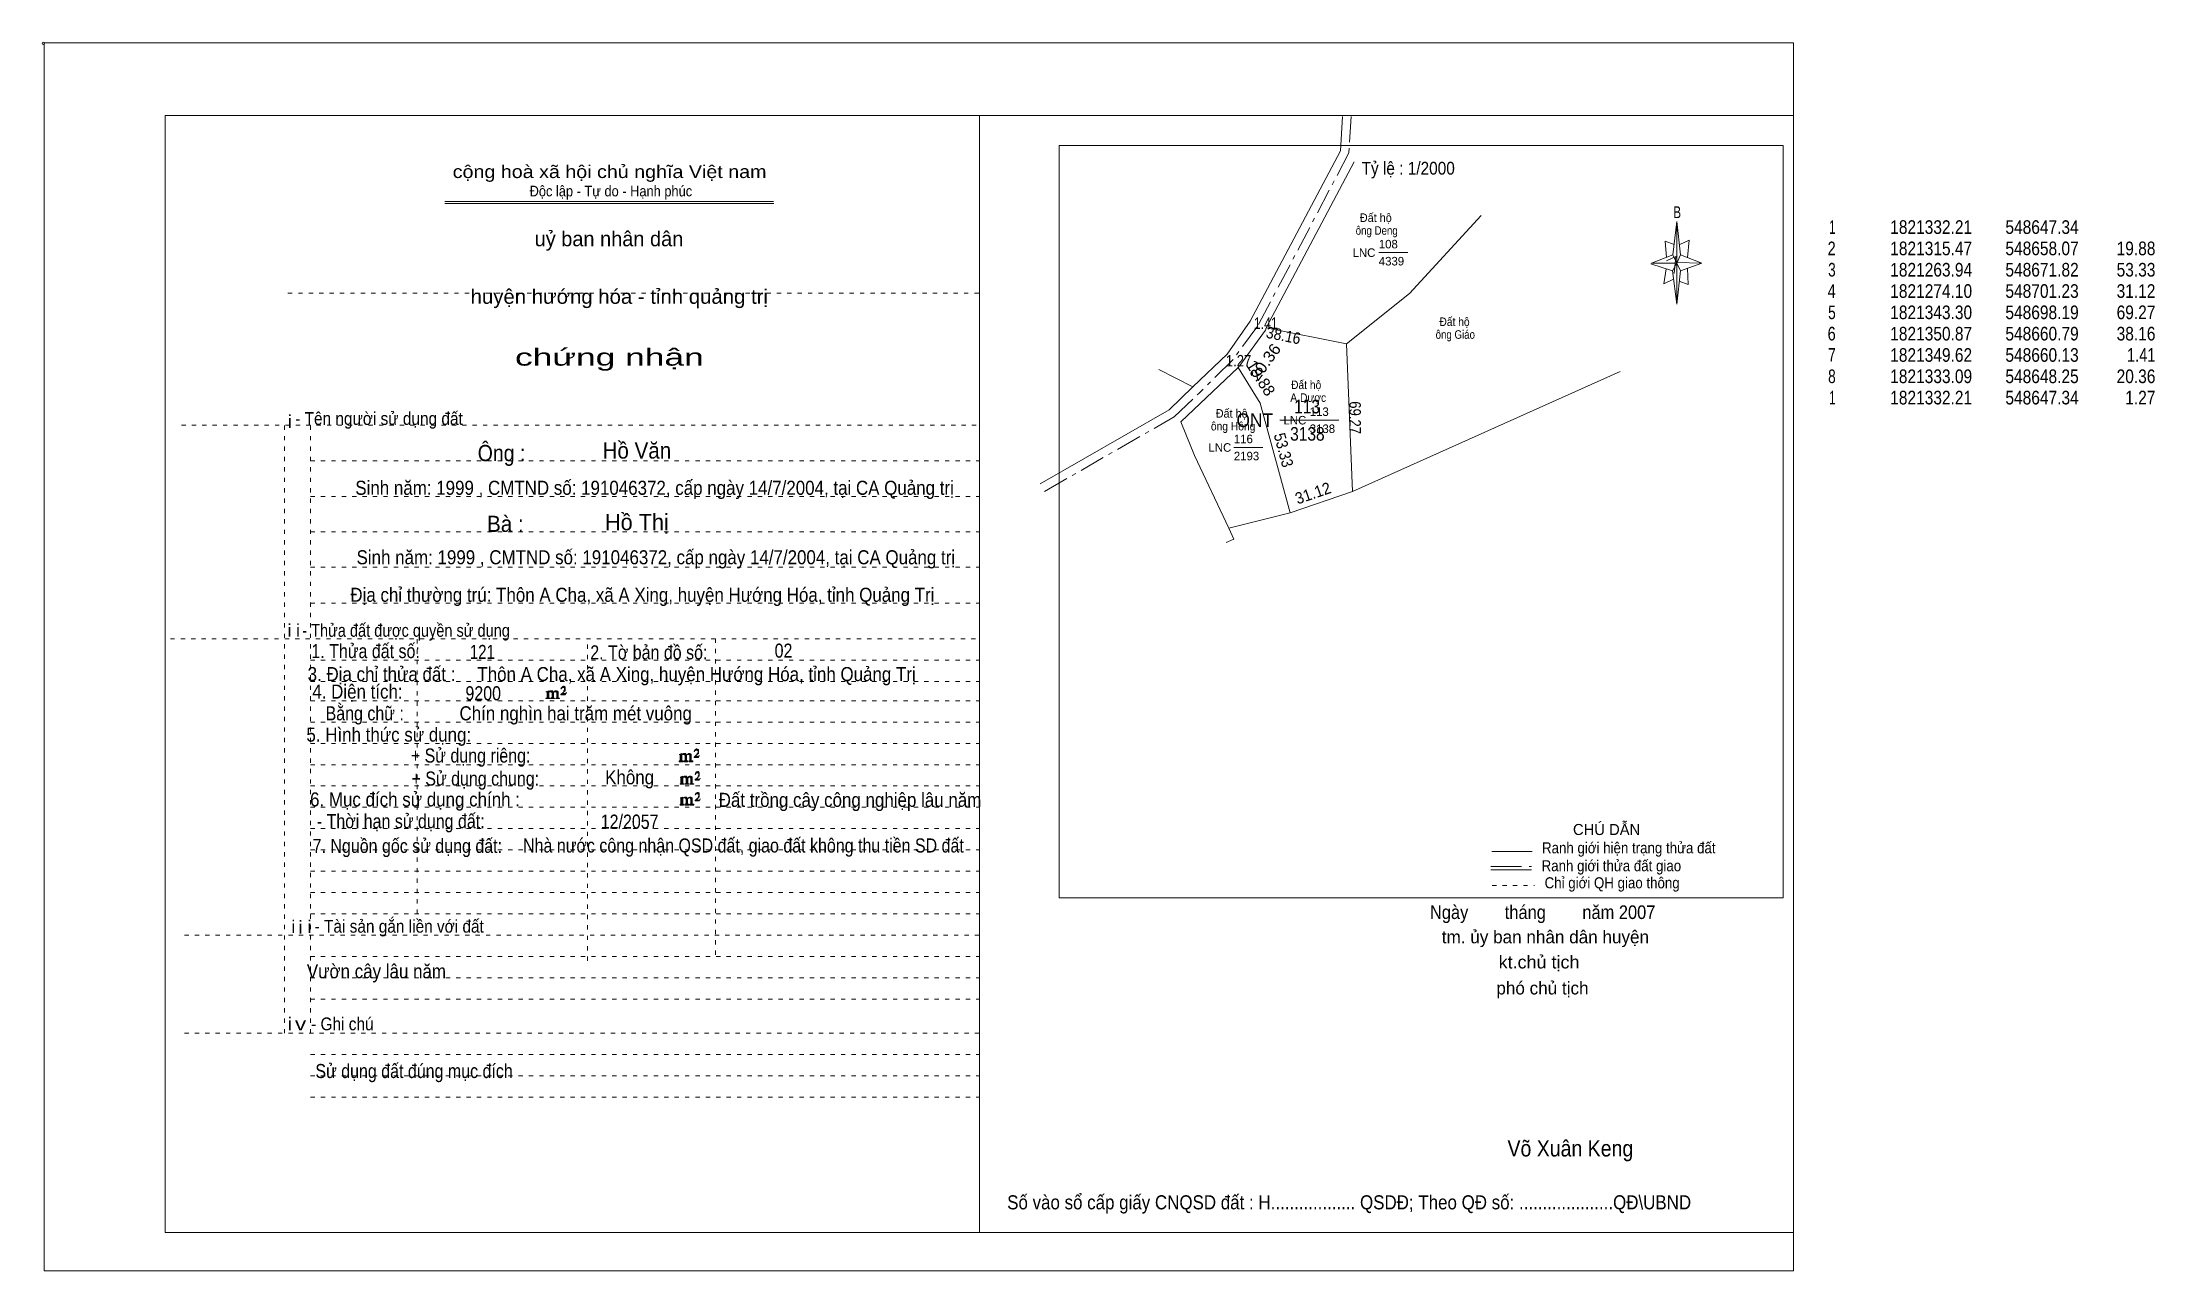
# Model space of a CAD drawing. Header units: centimetres. Extents: x -1.6 to 48, y -3.3 to 25.5.
import ezdxf
from ezdxf.enums import TextEntityAlignment as Align

# ---------------------------------------------------------------- set-up
doc = ezdxf.new("R2010")
doc.units = ezdxf.units.CM
doc.header["$LTSCALE"] = 0.12
for name, pattern in [('DOT_DASHED', [7.7, 5, -1.2, 0.3, -1.2]), ('DOTTED', [1.5, 0.3, -1.2]), ('LONG_DASHED', [7.5, 6, -1.5])]:
    doc.linetypes.add(name, pattern=pattern)
for name, color, linetype, lineweight in [('1', 7, 'DOTTED', 13), ('22', 7, 'Continuous', 13), ('33', 7, 'LONG_DASHED', 13), ('4', 7, 'Continuous', 13), ('5', 7, 'Continuous', 13), ('50', 7, 'Continuous', 13), ('52', 7, 'Continuous', 13)]:
    doc.layers.add(name, color=color, linetype=linetype, lineweight=lineweight)
for name, color, linetype in [('10', 7, 'Continuous'), ('23', 7, 'Continuous'), ('30', 7, 'Continuous')]:
    doc.layers.add(name, color=color, linetype=linetype)

msp = doc.modelspace()

# ---------------------------------------------------------------- hatches: boundary and pattern name
at = {"layer": '50'}
for points in [[(10.27, 10.13), (10.27, 10.12), (10.27, 10.11), (10.25, 10.11), (10.24, 10.11), (10.24, 10.1), (10.33, 10.1), (10.33, 10.11), (10.32, 10.11), (10.31, 10.11), (10.31, 10.12), (10.31, 10.13), (10.31, 10.24), (10.31, 10.25), (10.32, 10.26), (10.34, 10.26), (10.35, 10.26), (10.36, 10.26), (10.37, 10.25), (10.39, 10.22), (10.39, 10.13), (10.37, 10.12), (10.37, 10.11), (10.36, 10.11), (10.35, 10.11), (10.35, 10.1), (10.44, 10.1), (10.44, 10.11), (10.43, 10.11), (10.42, 10.11), (10.42, 10.12), (10.42, 10.13), (10.42, 10.24), (10.44, 10.26), (10.45, 10.26), (10.46, 10.26), (10.49, 10.26), (10.49, 10.25), (10.5, 10.24), (10.5, 10.22), (10.5, 10.13), (10.5, 10.12), (10.49, 10.11), (10.49, 10.11), (10.47, 10.11), (10.47, 10.1), (10.56, 10.1), (10.56, 10.11), (10.55, 10.11), (10.54, 10.11), (10.53, 10.12), (10.53, 10.13), (10.53, 10.2), (10.53, 10.25), (10.53, 10.26), (10.52, 10.27), (10.5, 10.28), (10.47, 10.28), (10.46, 10.28), (10.44, 10.27), (10.41, 10.25), (10.41, 10.26), (10.4, 10.28), (10.39, 10.28), (10.37, 10.28), (10.35, 10.28), (10.34, 10.28), (10.32, 10.26), (10.31, 10.26), (10.31, 10.25), (10.31, 10.25), (10.31, 10.26), (10.31, 10.28), (10.24, 10.26), (10.24, 10.26), (10.25, 10.26), (10.27, 10.25), (10.27, 10.24), (10.27, 10.23)], [(10.69, 10.19), (10.72, 10.24), (10.72, 10.24), (10.71, 10.22), (10.69, 10.22), (10.68, 10.22), (10.63, 10.22), (10.66, 10.26), (10.67, 10.27), (10.69, 10.28), (10.69, 10.3), (10.69, 10.32), (10.69, 10.34), (10.69, 10.35), (10.69, 10.37), (10.68, 10.38), (10.67, 10.38), (10.66, 10.39), (10.65, 10.39), (10.63, 10.38), (10.63, 10.38), (10.62, 10.37), (10.61, 10.35), (10.59, 10.33), (10.61, 10.33), (10.61, 10.35), (10.62, 10.35), (10.63, 10.36), (10.65, 10.36), (10.66, 10.36), (10.67, 10.35), (10.68, 10.35), (10.68, 10.32), (10.68, 10.3), (10.66, 10.28), (10.66, 10.26), (10.65, 10.25), (10.59, 10.2), (10.59, 10.19)], [(13.39, 8.66), (13.39, 8.65), (13.39, 8.64), (13.38, 8.64), (13.37, 8.64), (13.37, 8.62), (13.45, 8.62), (13.45, 8.64), (13.44, 8.64), (13.43, 8.64), (13.43, 8.65), (13.43, 8.66), (13.43, 8.77), (13.43, 8.78), (13.44, 8.79), (13.47, 8.79), (13.48, 8.79), (13.49, 8.79), (13.5, 8.78), (13.51, 8.74), (13.51, 8.66), (13.5, 8.65), (13.5, 8.64), (13.49, 8.64), (13.48, 8.64), (13.48, 8.62), (13.57, 8.62), (13.57, 8.64), (13.55, 8.64), (13.54, 8.64), (13.54, 8.65), (13.54, 8.66), (13.54, 8.77), (13.57, 8.79), (13.58, 8.79), (13.59, 8.79), (13.61, 8.79), (13.61, 8.78), (13.62, 8.77), (13.62, 8.74), (13.62, 8.66), (13.62, 8.65), (13.61, 8.64), (13.61, 8.64), (13.6, 8.64), (13.6, 8.62), (13.69, 8.62), (13.69, 8.64), (13.67, 8.64), (13.66, 8.64), (13.65, 8.65), (13.65, 8.66), (13.65, 8.73), (13.65, 8.78), (13.65, 8.79), (13.64, 8.8), (13.62, 8.81), (13.6, 8.81), (13.59, 8.81), (13.57, 8.8), (13.53, 8.78), (13.53, 8.79), (13.52, 8.81), (13.51, 8.81), (13.5, 8.81), (13.48, 8.81), (13.47, 8.81), (13.44, 8.79), (13.43, 8.79), (13.43, 8.78), (13.43, 8.78), (13.43, 8.79), (13.43, 8.81), (13.37, 8.79), (13.37, 8.79), (13.38, 8.79), (13.39, 8.78), (13.39, 8.77), (13.39, 8.76)], [(13.82, 8.72), (13.84, 8.77), (13.84, 8.77), (13.83, 8.74), (13.82, 8.74), (13.81, 8.74), (13.75, 8.74), (13.79, 8.79), (13.8, 8.8), (13.82, 8.81), (13.82, 8.83), (13.82, 8.84), (13.82, 8.87), (13.82, 8.88), (13.82, 8.9), (13.81, 8.91), (13.8, 8.91), (13.79, 8.92), (13.77, 8.92), (13.75, 8.91), (13.75, 8.91), (13.74, 8.9), (13.73, 8.88), (13.72, 8.86), (13.73, 8.86), (13.73, 8.88), (13.74, 8.88), (13.75, 8.89), (13.77, 8.89), (13.79, 8.89), (13.8, 8.88), (13.81, 8.88), (13.81, 8.84), (13.81, 8.83), (13.79, 8.81), (13.79, 8.79), (13.77, 8.78), (13.72, 8.73), (13.72, 8.72)], [(13.41, 8.12), (13.41, 8.11), (13.41, 8.1), (13.4, 8.1), (13.39, 8.1), (13.39, 8.09), (13.48, 8.09), (13.48, 8.1), (13.47, 8.1), (13.45, 8.1), (13.45, 8.11), (13.45, 8.12), (13.45, 8.23), (13.45, 8.24), (13.47, 8.26), (13.49, 8.26), (13.5, 8.26), (13.51, 8.26), (13.52, 8.24), (13.53, 8.21), (13.53, 8.12), (13.52, 8.11), (13.52, 8.1), (13.51, 8.1), (13.5, 8.1), (13.5, 8.09), (13.59, 8.09), (13.59, 8.1), (13.58, 8.1), (13.57, 8.1), (13.57, 8.11), (13.57, 8.12), (13.57, 8.23), (13.59, 8.26), (13.6, 8.26), (13.61, 8.26), (13.63, 8.26), (13.63, 8.24), (13.64, 8.23), (13.64, 8.21), (13.64, 8.12), (13.64, 8.11), (13.63, 8.1), (13.63, 8.1), (13.62, 8.1), (13.62, 8.09), (13.71, 8.09), (13.71, 8.1), (13.7, 8.1), (13.69, 8.1), (13.67, 8.11), (13.67, 8.12), (13.67, 8.2), (13.67, 8.24), (13.67, 8.26), (13.66, 8.27), (13.64, 8.28), (13.62, 8.28), (13.61, 8.28), (13.59, 8.27), (13.55, 8.24), (13.55, 8.26), (13.54, 8.28), (13.53, 8.28), (13.52, 8.28), (13.5, 8.28), (13.49, 8.28), (13.47, 8.26), (13.45, 8.26), (13.45, 8.24), (13.45, 8.24), (13.45, 8.26), (13.45, 8.28), (13.39, 8.26), (13.39, 8.26), (13.4, 8.26), (13.41, 8.24), (13.41, 8.23), (13.41, 8.22)], [(13.84, 8.19), (13.86, 8.23), (13.86, 8.23), (13.85, 8.21), (13.84, 8.21), (13.83, 8.21), (13.77, 8.21), (13.81, 8.26), (13.82, 8.27), (13.84, 8.28), (13.84, 8.3), (13.84, 8.31), (13.84, 8.33), (13.84, 8.34), (13.84, 8.37), (13.83, 8.38), (13.82, 8.38), (13.81, 8.39), (13.8, 8.39), (13.77, 8.38), (13.77, 8.38), (13.76, 8.37), (13.75, 8.34), (13.74, 8.32), (13.75, 8.32), (13.75, 8.34), (13.76, 8.34), (13.77, 8.36), (13.8, 8.36), (13.81, 8.36), (13.82, 8.34), (13.83, 8.34), (13.83, 8.31), (13.83, 8.3), (13.81, 8.28), (13.81, 8.26), (13.8, 8.24), (13.74, 8.2), (13.74, 8.19)], [(13.41, 7.64), (13.41, 7.63), (13.41, 7.62), (13.4, 7.62), (13.39, 7.62), (13.39, 7.6), (13.47, 7.6), (13.47, 7.62), (13.46, 7.62), (13.45, 7.62), (13.45, 7.63), (13.45, 7.64), (13.45, 7.75), (13.45, 7.76), (13.46, 7.77), (13.49, 7.77), (13.5, 7.77), (13.51, 7.77), (13.52, 7.76), (13.53, 7.72), (13.53, 7.64), (13.52, 7.63), (13.52, 7.62), (13.51, 7.62), (13.5, 7.62), (13.5, 7.6), (13.59, 7.6), (13.59, 7.62), (13.57, 7.62), (13.56, 7.62), (13.56, 7.63), (13.56, 7.64), (13.56, 7.75), (13.59, 7.77), (13.6, 7.77), (13.61, 7.77), (13.63, 7.77), (13.63, 7.76), (13.64, 7.75), (13.64, 7.72), (13.64, 7.64), (13.64, 7.63), (13.63, 7.62), (13.63, 7.62), (13.62, 7.62), (13.62, 7.6), (13.71, 7.6), (13.71, 7.62), (13.69, 7.62), (13.68, 7.62), (13.67, 7.63), (13.67, 7.64), (13.67, 7.71), (13.67, 7.76), (13.67, 7.77), (13.66, 7.78), (13.64, 7.79), (13.62, 7.79), (13.61, 7.79), (13.59, 7.78), (13.55, 7.76), (13.55, 7.77), (13.54, 7.79), (13.53, 7.79), (13.52, 7.79), (13.5, 7.79), (13.49, 7.79), (13.46, 7.77), (13.45, 7.77), (13.45, 7.76), (13.45, 7.76), (13.45, 7.77), (13.45, 7.79), (13.39, 7.77), (13.39, 7.77), (13.4, 7.77), (13.41, 7.76), (13.41, 7.75), (13.41, 7.74)], [(13.84, 7.7), (13.86, 7.75), (13.86, 7.75), (13.85, 7.72), (13.84, 7.72), (13.83, 7.72), (13.77, 7.72), (13.81, 7.77), (13.82, 7.78), (13.84, 7.79), (13.84, 7.81), (13.84, 7.82), (13.84, 7.85), (13.84, 7.86), (13.84, 7.88), (13.83, 7.89), (13.82, 7.89), (13.81, 7.9), (13.79, 7.9), (13.77, 7.89), (13.77, 7.89), (13.76, 7.88), (13.75, 7.86), (13.74, 7.84), (13.75, 7.84), (13.75, 7.86), (13.76, 7.86), (13.77, 7.87), (13.79, 7.87), (13.81, 7.87), (13.82, 7.86), (13.83, 7.86), (13.83, 7.82), (13.83, 7.81), (13.81, 7.79), (13.81, 7.77), (13.79, 7.76), (13.74, 7.71), (13.74, 7.7)]]:
    msp.add_hatch(color=256, dxfattribs=at).paths.add_polyline_path(points)

# ---------------------------------------------------------------- linework, layer by layer
at = {"layer": '1', "linetype": 'Continuous'}
for p, q in [((1.31, -2.42), (1.31, 23.78)), ((1.31, 23.78), (39.51, 23.78)), ((20.41, -2.42), (20.41, 23.78)), ((39.51, -2.42), (39.51, 23.78)), ((7.87, 21.76), (15.58, 21.76)), ((7.87, 21.71), (15.59, 21.71)), ((36.67, 20.13), (36.16, 20.3)), ((1.31, -2.42), (39.51, -2.42))]:
    msp.add_line(p, q, dxfattribs=at)
at = {"layer": '1'}
for p, q in [((4.19, 19.61), (20.41, 19.61)), ((1.69, 16.51), (20.41, 16.51)), ((4.11, 2.25), (4.11, 16.51)), ((4.72, 2.25), (4.72, 16.51)), ((4.72, 15.68), (20.41, 15.68)), ((4.72, 14.84), (20.41, 14.84)), ((4.72, 14.01), (20.41, 14.01)), ((4.72, 13.18), (20.41, 13.18)), ((4.72, 12.34), (20.41, 12.34)), ((1.43, 11.5), (20.41, 11.5)), ((7.22, 5.05), (7.22, 11.5)), ((11.22, 3.95), (11.22, 11.5)), ((14.22, 4.09), (14.22, 11.5)), ((4.72, 11), (20.41, 11)), ((4.72, 10.5), (20.41, 10.5)), ((4.72, 10.05), (20.41, 10.05)), ((4.72, 9.55), (20.41, 9.55)), ((4.72, 9.05), (20.41, 9.05)), ((4.72, 8.55), (20.41, 8.55)), ((4.72, 8.05), (20.41, 8.05)), ((4.72, 7.55), (20.41, 7.55)), ((4.72, 7.05), (20.41, 7.05)), ((4.72, 6.55), (20.41, 6.55)), ((4.72, 6.05), (20.41, 6.05)), ((4.72, 5.55), (20.41, 5.55)), ((4.72, 5.05), (20.41, 5.05)), ((1.76, 4.55), (20.41, 4.55)), ((4.72, 4.05), (20.41, 4.05)), ((4.72, 3.55), (20.41, 3.55)), ((4.72, 3.05), (20.41, 3.05)), ((1.76, 2.25), (20.41, 2.25)), ((4.72, 1.75), (20.41, 1.75)), ((4.72, 1.25), (20.41, 1.25)), ((4.72, 0.75), (20.41, 0.75))]:
    msp.add_line(p, q, dxfattribs=at)
at = {"layer": '1', "linetype": 'Continuous'}
msp.add_lwpolyline([(-1.53, -3.32), (39.51, -3.32), (39.51, 25.48), (-1.53, 25.48)], close=True, dxfattribs=at)
msp.add_lwpolyline([(36.68, 19.93), (36.47, 19.83), (36.52, 20.18)], dxfattribs=at)
at = {"layer": '22'}
for p, q in [((27.14, 18.8), (29.2, 22.69)), ((26.48, 17.87), (25.14, 16.59)), ((25.42, 17.41), (24.62, 17.82)), ((29.16, 14.96), (35.44, 17.77)), ((26.26, 14.1), (27.7, 14.46)), ((26.38, 13.84), (26.26, 14.1)), ((26.2, 13.76), (26.38, 13.84))]:
    msp.add_line(p, q, dxfattribs=at)
for points in [[(28.93, 23.75), (28.88, 22.95), (26.76, 18.95), (26.22, 18.18), (25.42, 17.41)], [(29.02, 18.42), (30.5, 19.6), (32.18, 21.43)], [(26.48, 17.87), (26.52, 17.91), (27.12, 18.74), (27.14, 18.8)], [(27.14, 18.8), (29.02, 18.42), (29.16, 14.96), (27.7, 14.46)], [(27.7, 14.46), (27, 17.03), (26.48, 17.87)], [(21.84, 15.14), (24.86, 16.87), (25.42, 17.41)], [(25.14, 16.59), (25.46, 15.8), (26.26, 14.1)]]:
    msp.add_lwpolyline(points, dxfattribs=at)
at = {"layer": '22', "linetype": 'DOT_DASHED'}
for points in [[(29.13, 23.75), (29.08, 22.9), (26.94, 18.84), (26.36, 18.05), (25.56, 17.26)], [(21.94, 14.96), (24.98, 16.71), (25.56, 17.26)]]:
    msp.add_lwpolyline(points, dxfattribs=at)
at = {"layer": '33'}
msp.add_line((27.46, 16.63), (28.74, 16.63), dxfattribs=at)
at = {"layer": '4'}
for p, q in [((32.43, 6.51), (33.38, 6.51)), ((32.41, 6.08), (33.36, 6.08))]:
    msp.add_line(p, q, dxfattribs=at)
at = {"layer": '4', "linetype": 'LONG_DASHED'}
msp.add_line((32.41, 6.16), (33.36, 6.16), dxfattribs=at)
at = {"layer": '4', "linetype": 'DOTTED'}
msp.add_line((32.44, 5.72), (33.43, 5.72), dxfattribs=at)
at = {"layer": '4'}
msp.add_lwpolyline([(22.28, 23.07), (39.27, 23.07), (39.27, 5.43), (22.28, 5.43)], close=True, dxfattribs=at)
msp.add_circle((-1.55, 25.47), 0.025, dxfattribs=at)
at = {"layer": '5'}
for p, q in [((36.68, 20.51), (36.77, 21.29)), ((36.86, 20.51), (37.36, 20.31)), ((36.86, 20.13), (36.77, 19.35)), ((37.04, 19.81), (36.83, 19.89)), ((37.02, 20.19), (37.04, 19.81))]:
    msp.add_line(p, q, dxfattribs=at)
for points in [[(36.71, 20.75), (36.5, 20.83), (36.53, 20.45)], [(36.84, 20.75), (37.06, 20.85), (37.02, 20.45)], [(36.77, 20.31), (36.68, 20.51), (36.18, 20.31)], [(36.53, 20.37), (36.75, 20.47), (36.71, 20.07)], [(36.77, 20.31), (36.86, 20.13), (37.36, 20.31)]]:
    msp.add_lwpolyline(points, dxfattribs=at)
for points in [[(36.77, 21.29), (36.86, 20.51), (36.77, 20.31)], [(36.77, 20.31), (36.18, 20.31), (36.68, 20.51), (36.86, 20.13), (37.36, 20.31), (36.77, 20.33)], [(36.77, 20.31), (36.77, 19.35), (36.67, 20.13)]]:
    msp.add_lwpolyline(points, close=True, dxfattribs=at)
at = {"layer": '50'}
for points in [[(10.27, 10.13), (10.27, 10.12), (10.27, 10.11), (10.25, 10.11), (10.24, 10.11), (10.24, 10.1), (10.33, 10.1), (10.33, 10.11), (10.32, 10.11), (10.31, 10.11), (10.31, 10.12), (10.31, 10.13), (10.31, 10.24), (10.31, 10.25), (10.32, 10.26), (10.34, 10.26), (10.35, 10.26), (10.36, 10.26), (10.37, 10.25), (10.39, 10.22), (10.39, 10.13), (10.37, 10.12), (10.37, 10.11), (10.36, 10.11), (10.35, 10.11), (10.35, 10.1), (10.44, 10.1), (10.44, 10.11), (10.43, 10.11), (10.42, 10.11), (10.42, 10.12), (10.42, 10.13), (10.42, 10.24), (10.44, 10.26), (10.45, 10.26), (10.46, 10.26), (10.49, 10.26), (10.49, 10.25), (10.5, 10.24), (10.5, 10.22), (10.5, 10.13), (10.5, 10.12), (10.49, 10.11), (10.49, 10.11), (10.47, 10.11), (10.47, 10.1), (10.56, 10.1), (10.56, 10.11), (10.55, 10.11), (10.54, 10.11), (10.53, 10.12), (10.53, 10.13), (10.53, 10.2), (10.53, 10.25), (10.53, 10.26), (10.52, 10.27), (10.5, 10.28), (10.47, 10.28), (10.46, 10.28), (10.44, 10.27), (10.41, 10.25), (10.41, 10.26), (10.4, 10.28), (10.39, 10.28), (10.37, 10.28), (10.35, 10.28), (10.34, 10.28), (10.32, 10.26), (10.31, 10.26), (10.31, 10.25), (10.31, 10.25), (10.31, 10.26), (10.31, 10.28), (10.24, 10.26), (10.24, 10.26), (10.25, 10.26), (10.27, 10.25), (10.27, 10.24), (10.27, 10.23)], [(10.69, 10.19), (10.72, 10.24), (10.72, 10.24), (10.71, 10.22), (10.69, 10.22), (10.68, 10.22), (10.63, 10.22), (10.66, 10.26), (10.67, 10.27), (10.69, 10.28), (10.69, 10.3), (10.69, 10.32), (10.69, 10.34), (10.69, 10.35), (10.69, 10.37), (10.68, 10.38), (10.67, 10.38), (10.66, 10.39), (10.65, 10.39), (10.63, 10.38), (10.63, 10.38), (10.62, 10.37), (10.61, 10.35), (10.59, 10.33), (10.61, 10.33), (10.61, 10.35), (10.62, 10.35), (10.63, 10.36), (10.65, 10.36), (10.66, 10.36), (10.67, 10.35), (10.68, 10.35), (10.68, 10.32), (10.68, 10.3), (10.66, 10.28), (10.66, 10.26), (10.65, 10.25), (10.59, 10.2), (10.59, 10.19)], [(13.39, 8.66), (13.39, 8.65), (13.39, 8.64), (13.38, 8.64), (13.37, 8.64), (13.37, 8.62), (13.45, 8.62), (13.45, 8.64), (13.44, 8.64), (13.43, 8.64), (13.43, 8.65), (13.43, 8.66), (13.43, 8.77), (13.43, 8.78), (13.44, 8.79), (13.47, 8.79), (13.48, 8.79), (13.49, 8.79), (13.5, 8.78), (13.51, 8.74), (13.51, 8.66), (13.5, 8.65), (13.5, 8.64), (13.49, 8.64), (13.48, 8.64), (13.48, 8.62), (13.57, 8.62), (13.57, 8.64), (13.55, 8.64), (13.54, 8.64), (13.54, 8.65), (13.54, 8.66), (13.54, 8.77), (13.57, 8.79), (13.58, 8.79), (13.59, 8.79), (13.61, 8.79), (13.61, 8.78), (13.62, 8.77), (13.62, 8.74), (13.62, 8.66), (13.62, 8.65), (13.61, 8.64), (13.61, 8.64), (13.6, 8.64), (13.6, 8.62), (13.69, 8.62), (13.69, 8.64), (13.67, 8.64), (13.66, 8.64), (13.65, 8.65), (13.65, 8.66), (13.65, 8.73), (13.65, 8.78), (13.65, 8.79), (13.64, 8.8), (13.62, 8.81), (13.6, 8.81), (13.59, 8.81), (13.57, 8.8), (13.53, 8.78), (13.53, 8.79), (13.52, 8.81), (13.51, 8.81), (13.5, 8.81), (13.48, 8.81), (13.47, 8.81), (13.44, 8.79), (13.43, 8.79), (13.43, 8.78), (13.43, 8.78), (13.43, 8.79), (13.43, 8.81), (13.37, 8.79), (13.37, 8.79), (13.38, 8.79), (13.39, 8.78), (13.39, 8.77), (13.39, 8.76)], [(13.82, 8.72), (13.84, 8.77), (13.84, 8.77), (13.83, 8.74), (13.82, 8.74), (13.81, 8.74), (13.75, 8.74), (13.79, 8.79), (13.8, 8.8), (13.82, 8.81), (13.82, 8.83), (13.82, 8.84), (13.82, 8.87), (13.82, 8.88), (13.82, 8.9), (13.81, 8.91), (13.8, 8.91), (13.79, 8.92), (13.77, 8.92), (13.75, 8.91), (13.75, 8.91), (13.74, 8.9), (13.73, 8.88), (13.72, 8.86), (13.73, 8.86), (13.73, 8.88), (13.74, 8.88), (13.75, 8.89), (13.77, 8.89), (13.79, 8.89), (13.8, 8.88), (13.81, 8.88), (13.81, 8.84), (13.81, 8.83), (13.79, 8.81), (13.79, 8.79), (13.77, 8.78), (13.72, 8.73), (13.72, 8.72)], [(13.41, 8.12), (13.41, 8.11), (13.41, 8.1), (13.4, 8.1), (13.39, 8.1), (13.39, 8.09), (13.48, 8.09), (13.48, 8.1), (13.47, 8.1), (13.45, 8.1), (13.45, 8.11), (13.45, 8.12), (13.45, 8.23), (13.45, 8.24), (13.47, 8.26), (13.49, 8.26), (13.5, 8.26), (13.51, 8.26), (13.52, 8.24), (13.53, 8.21), (13.53, 8.12), (13.52, 8.11), (13.52, 8.1), (13.51, 8.1), (13.5, 8.1), (13.5, 8.09), (13.59, 8.09), (13.59, 8.1), (13.58, 8.1), (13.57, 8.1), (13.57, 8.11), (13.57, 8.12), (13.57, 8.23), (13.59, 8.26), (13.6, 8.26), (13.61, 8.26), (13.63, 8.26), (13.63, 8.24), (13.64, 8.23), (13.64, 8.21), (13.64, 8.12), (13.64, 8.11), (13.63, 8.1), (13.63, 8.1), (13.62, 8.1), (13.62, 8.09), (13.71, 8.09), (13.71, 8.1), (13.7, 8.1), (13.69, 8.1), (13.67, 8.11), (13.67, 8.12), (13.67, 8.2), (13.67, 8.24), (13.67, 8.26), (13.66, 8.27), (13.64, 8.28), (13.62, 8.28), (13.61, 8.28), (13.59, 8.27), (13.55, 8.24), (13.55, 8.26), (13.54, 8.28), (13.53, 8.28), (13.52, 8.28), (13.5, 8.28), (13.49, 8.28), (13.47, 8.26), (13.45, 8.26), (13.45, 8.24), (13.45, 8.24), (13.45, 8.26), (13.45, 8.28), (13.39, 8.26), (13.39, 8.26), (13.4, 8.26), (13.41, 8.24), (13.41, 8.23), (13.41, 8.22)], [(13.84, 8.19), (13.86, 8.23), (13.86, 8.23), (13.85, 8.21), (13.84, 8.21), (13.83, 8.21), (13.77, 8.21), (13.81, 8.26), (13.82, 8.27), (13.84, 8.28), (13.84, 8.3), (13.84, 8.31), (13.84, 8.33), (13.84, 8.34), (13.84, 8.37), (13.83, 8.38), (13.82, 8.38), (13.81, 8.39), (13.8, 8.39), (13.77, 8.38), (13.77, 8.38), (13.76, 8.37), (13.75, 8.34), (13.74, 8.32), (13.75, 8.32), (13.75, 8.34), (13.76, 8.34), (13.77, 8.36), (13.8, 8.36), (13.81, 8.36), (13.82, 8.34), (13.83, 8.34), (13.83, 8.31), (13.83, 8.3), (13.81, 8.28), (13.81, 8.26), (13.8, 8.24), (13.74, 8.2), (13.74, 8.19)], [(13.41, 7.64), (13.41, 7.63), (13.41, 7.62), (13.4, 7.62), (13.39, 7.62), (13.39, 7.6), (13.47, 7.6), (13.47, 7.62), (13.46, 7.62), (13.45, 7.62), (13.45, 7.63), (13.45, 7.64), (13.45, 7.75), (13.45, 7.76), (13.46, 7.77), (13.49, 7.77), (13.5, 7.77), (13.51, 7.77), (13.52, 7.76), (13.53, 7.72), (13.53, 7.64), (13.52, 7.63), (13.52, 7.62), (13.51, 7.62), (13.5, 7.62), (13.5, 7.6), (13.59, 7.6), (13.59, 7.62), (13.57, 7.62), (13.56, 7.62), (13.56, 7.63), (13.56, 7.64), (13.56, 7.75), (13.59, 7.77), (13.6, 7.77), (13.61, 7.77), (13.63, 7.77), (13.63, 7.76), (13.64, 7.75), (13.64, 7.72), (13.64, 7.64), (13.64, 7.63), (13.63, 7.62), (13.63, 7.62), (13.62, 7.62), (13.62, 7.6), (13.71, 7.6), (13.71, 7.62), (13.69, 7.62), (13.68, 7.62), (13.67, 7.63), (13.67, 7.64), (13.67, 7.71), (13.67, 7.76), (13.67, 7.77), (13.66, 7.78), (13.64, 7.79), (13.62, 7.79), (13.61, 7.79), (13.59, 7.78), (13.55, 7.76), (13.55, 7.77), (13.54, 7.79), (13.53, 7.79), (13.52, 7.79), (13.5, 7.79), (13.49, 7.79), (13.46, 7.77), (13.45, 7.77), (13.45, 7.76), (13.45, 7.76), (13.45, 7.77), (13.45, 7.79), (13.39, 7.77), (13.39, 7.77), (13.4, 7.77), (13.41, 7.76), (13.41, 7.75), (13.41, 7.74)], [(13.84, 7.7), (13.86, 7.75), (13.86, 7.75), (13.85, 7.72), (13.84, 7.72), (13.83, 7.72), (13.77, 7.72), (13.81, 7.77), (13.82, 7.78), (13.84, 7.79), (13.84, 7.81), (13.84, 7.82), (13.84, 7.85), (13.84, 7.86), (13.84, 7.88), (13.83, 7.89), (13.82, 7.89), (13.81, 7.9), (13.79, 7.9), (13.77, 7.89), (13.77, 7.89), (13.76, 7.88), (13.75, 7.86), (13.74, 7.84), (13.75, 7.84), (13.75, 7.86), (13.76, 7.86), (13.77, 7.87), (13.79, 7.87), (13.81, 7.87), (13.82, 7.86), (13.83, 7.86), (13.83, 7.82), (13.83, 7.81), (13.81, 7.79), (13.81, 7.77), (13.79, 7.76), (13.74, 7.71), (13.74, 7.7)]]:
    msp.add_lwpolyline(points, close=True, dxfattribs=at)
at = {"layer": '52'}
for p, q in [((29.78, 20.56), (30.46, 20.56)), ((28.16, 16.63), (28.84, 16.63)), ((26.38, 15.99), (27.06, 15.99))]:
    msp.add_line(p, q, dxfattribs=at)

# ---------------------------------------------------------------- texts
at = {"layer": '1'}
for s, height, width, p in [('cộng hoà xã hội chủ nghĩa Việt nam', 0.3, 1.15, (11.735, 22.31)), ('Độc lập - Tự do - Hạnh phúc', 0.25, 0.9, (11.765, 21.88)), ('chứng nhận', 0.4, 1.55, (11.73, 17.91)), ('- Tên người sử dụng đất', 0.3, 0.9, (6.325, 16.52)), ('- Thửa đất được quyền sử dụng', 0.3, 0.85, (6.96, 11.55)), ('- Tài sản gắn liền với đất ', 0.3, 0.9, (6.85, 4.61)), ('v', 0.3, 1.3, (4.485, 2.32)), ('- Ghi chú', 0.3, 0.9, (5.465, 2.32))]:
    msp.add_text(s, height=height, dxfattribs=dict(at, width=width)).set_placement(p, align=Align.CENTER)
for s, height, p in [('uỷ ban nhân dân', 0.35, (11.72, 20.71)), ('i', 0.3, (4.235, 16.45)), ('i', 0.3, (4.225, 11.55)), ('i', 0.3, (4.425, 11.55)), ('i', 0.3, (4.315, 4.6)), ('i', 0.3, (4.485, 4.59)), ('i', 0.3, (4.695, 4.6)), ('i', 0.3, (4.235, 2.32))]:
    msp.add_text(s, height=height, dxfattribs=at).set_placement(p, align=Align.CENTER)
at = {"layer": '10', "width": 0.9}
for s, height, p in [('Tỷ lệ : 1/2000', 0.3, (30.47, 22.39)), ('Võ Xuân Keng', 0.38, (34.275, -0.64))]:
    msp.add_text(s, height=height, dxfattribs=at).set_placement(p, align=Align.CENTER)
at = {"layer": '23'}
for s, width, p in [('Đất hộ', 0.95, (29.71, 21.28)), (' ông Deng', 0.85, (29.7, 20.98)), ('Đất hộ ', 0.9, (31.59, 18.84)), ('ông Giáo', 0.85, (31.575, 18.54)), ('Đất hộ ', 0.9, (28.11, 17.36)), ('Đất hộ', 0.95, (26.33, 16.69)), ('A Dược', 0.9, (28.125, 17.06)), (' ông Hông', 0.9, (26.33, 16.39))]:
    msp.add_text(s, height=0.2, dxfattribs=dict(at, width=width)).set_placement(p, align=Align.CENTER)
at = {"layer": '30'}
for s, width, p in [('1', 0.65, (40.5, 21)), ('1821332.21', 0.85, (43.7, 21)), ('548647.34', 0.85, (46.2, 21)), ('548647.34', 0.85, (46.2, 21)), ('2', 0.8, (40.5, 20.5)), ('1821315.47', 0.85, (43.7, 20.5)), ('548658.07', 0.85, (46.2, 20.5)), ('19.88', 0.85, (48, 20.5)), ('3', 0.75, (40.5, 20)), ('1821263.94', 0.85, (43.7, 20)), ('548671.82', 0.85, (46.2, 20)), ('53.33', 0.85, (48, 20)), ('1821274.10', 0.85, (43.7, 19.5)), ('548701.23', 0.85, (46.2, 19.5)), ('31.12', 0.85, (48, 19.5)), ('4', 0.8, (40.5, 19.5)), ('5', 0.75, (40.5, 19)), ('1821343.30', 0.85, (43.7, 19)), ('548698.19', 0.85, (46.2, 19)), ('69.27', 0.85, (48, 19)), ('6', 0.8, (40.5, 18.5)), ('1821350.87', 0.85, (43.7, 18.5)), ('548660.79', 0.85, (46.2, 18.5)), ('38.16', 0.85, (48, 18.5)), ('7', 0.75, (40.5, 18)), ('1821349.62', 0.85, (43.7, 18)), ('548660.13', 0.85, (46.2, 18)), ('1.41', 0.8, (48, 18)), ('8', 0.75, (40.5, 17.5)), ('1821333.09', 0.85, (43.7, 17.5)), ('548648.25', 0.85, (46.2, 17.5)), ('20.36', 0.85, (48, 17.5)), ('1', 0.65, (40.5, 17)), ('1821332.21', 0.85, (43.7, 17)), ('548647.34', 0.85, (46.2, 17)), ('1.27', 0.85, (48, 17))]:
    msp.add_text(s, height=0.32, dxfattribs=dict(at, width=width)).set_placement(p, align=Align.RIGHT)
for s, width, p in [('1.41', 0.8, (27.13, 18.77)), ('1.27', 0.85, (26.49, 17.89))]:
    msp.add_text(s, height=0.27, dxfattribs=dict(at, width=width)).set_placement(p, align=Align.CENTER)
for s, rotation, width, p in [('20.36', 54.295, 1.05, (27.225, 17.916)), ('38.16', 348.558, 0.9, (27.518, 18.487)), ('69.27', 270, 0.85, (29.09, 16.69)), ('53.33', 284.94, 0.9, (27.418, 15.895)), ('31.12', 19.058, 0.95, (28.281, 14.792))]:
    msp.add_text(s, height=0.27, rotation=rotation, dxfattribs=dict(at, width=width)).set_placement(p, align=Align.CENTER)
msp.add_text('19.88', height=0.27, rotation=302.659, dxfattribs=at).set_placement((26.898, 17.548), align=Align.CENTER)
at = {"layer": '33', "width": 0.85}
for s, p in [('113', (28.1, 16.79)), ('3138', (28.105, 16.15))]:
    msp.add_text(s, height=0.32, dxfattribs=at).set_placement(p, align=Align.CENTER)
at = {"layer": '33', "width": 0.95}
msp.add_text('ONT', height=0.32, dxfattribs=at).set_placement((27.3, 16.47), align=Align.RIGHT)
at = {"layer": '4'}
msp.add_text('CHÚ DẪN', height=0.2591, dxfattribs=at).set_placement((35.125, 6.9), align=Align.CENTER)
at = {"layer": '4', "width": 0.9}
for s, p in [('Ranh giới hiện trạng thửa đất', (35.645, 6.47)), ('Ranh giới thửa đất giao ', (35.28, 6.05)), ('Chỉ giới QH giao thông', (35.255, 5.65))]:
    msp.add_text(s, height=0.2591, dxfattribs=at).set_placement(p, align=Align.CENTER)
at = {"layer": '5', "width": 0.75}
msp.add_text('B', height=0.276, dxfattribs=at).set_placement((36.78, 21.37), align=Align.CENTER)
at = {"layer": '50'}
for s, height, width, p in [('  huyện hướng hóa - tỉnh quảng trị', 0.34, 1.05, (11.83, 19.36)), ('Ông :', 0.38, 0.9, (9.2, 15.67)), ('Hồ Văn', 0.38, 0.95, (12.375, 15.73)), ('Sinh năm: 1999 , CMTND số: 191046372, cấp ngày 14/7/2004, tại CA Quảng trị', 0.33, 0.9, (12.79, 14.88)), ('Bà :', 0.38, 0.95, (9.29, 14.01)), ('Sinh năm: 1999 , CMTND số: 191046372, cấp ngày 14/7/2004, tại CA Quảng trị', 0.33, 0.9, (12.82, 13.25)), ('Địa chỉ thường trú: Thôn A Cha, xã A Xing, huyện Hướng Hóa, tỉnh Quảng Trị', 0.33, 0.9, (12.505, 12.37)), ('1. Thửa đất số:  ', 0.33, 0.85, (6.115, 11.05)), ('121', 0.33, 0.8, (8.75, 11.03)), ('2. Tờ bản đồ số:  ', 0.33, 0.85, (12.76, 11.02)), ('02', 0.33, 0.85, (15.815, 11.06)), ('3. Địa chỉ thửa đất : ', 0.33, 0.9, (6.44, 10.51)), ('4. Diện tích: ', 0.33, 0.9, (5.875, 10.1)), ('Thôn A Cha, xã A Xing, huyện Hướng Hóa, tỉnh Quảng Trị', 0.33, 0.9, (13.775, 10.51)), ('Bằng chữ :', 0.33, 0.85, (5.99, 9.59)), ('Chín nghìn hai trăm mét vuông', 0.33, 0.9, (10.94, 9.59)), ('9200', 0.33, 0.85, (8.77, 10.06)), ('5. Hình thức sử dụng:', 0.33, 0.9, (6.555, 9.09)), ('+ Sử dụng riêng:', 0.33, 0.85, (8.475, 8.6)), ('Không', 0.33, 0.9, (12.205, 8.09)), ('6. Mục đích sử dụng chính :', 0.33, 0.9, (7.17, 7.57)), ('+ Sử dụng chung:', 0.33, 0.85, (8.585, 8.06)), ('Đất trồng cây công nghiệp lâu năm', 0.33, 0.9, (17.375, 7.56)), ('- Thời hạn sử dụng đất:', 0.33, 0.85, (6.835, 7.06)), ('12/2057', 0.33, 0.85, (12.205, 7.05)), ('7. Nguồn gốc sử dụng đất:', 0.33, 0.85, (6.99, 6.48)), ('Nhà nước công nhận QSD đất, giao đất không thu tiền SD đất', 0.33, 0.85, (14.875, 6.49)), ('Ngày        tháng        năm 2007', 0.32, 0.9, (33.625, 4.93)), ('kt.chủ tịch', 0.3, 1.05, (33.54, 3.77)), ('Vườn cây lâu năm', 0.33, 0.9, (6.265, 3.54)), ('Sử dụng đất đúng mục đích ', 0.33, 0.85, (7.2, 1.2)), ('Số vào sổ cấp giấy CNQSD đất : H.................. QSDĐ; Theo QĐ số: ....................QĐ\\UBND', 0.33, 0.9, (29.085, -1.88))]:
    msp.add_text(s, height=height, dxfattribs=dict(at, width=width)).set_placement(p, align=Align.CENTER)
for s, height, p in [('Hồ Thị', 0.38, (12.375, 14.05)), ('tm. ủy ban nhân dân huyện ', 0.3, (33.745, 4.36)), ('phó chủ tịch', 0.3, (33.62, 3.16))]:
    msp.add_text(s, height=height, dxfattribs=at).set_placement(p, align=Align.CENTER)
at = {"layer": '52'}
for s, p in [('108', (29.78, 20.66)), ('4339', (29.78, 20.26)), ('113', (28.16, 16.73)), ('3138', (28.16, 16.33)), ('2193', (26.38, 15.69)), ('116', (26.38, 16.09))]:
    msp.add_text(s, height=0.2, dxfattribs=at).set_placement(p)
for p in [(29.7, 20.46), (28.08, 16.53), (26.32, 15.89)]:
    msp.add_text('LNC', height=0.2, dxfattribs=at).set_placement(p, align=Align.RIGHT)

doc.saveas('drawing.dxf')
